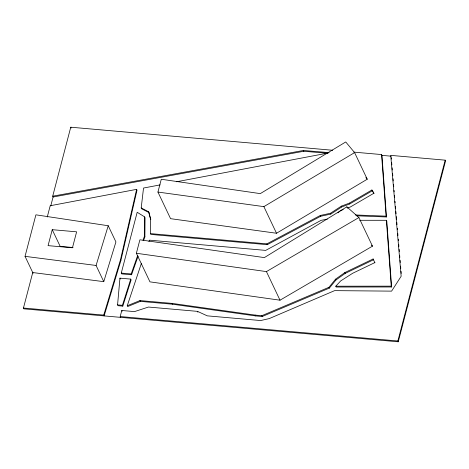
<?xml version="1.0" encoding="UTF-8"?>
<svg xmlns="http://www.w3.org/2000/svg" width="469" height="469" viewBox="0 0 469 469"><rect width="100%" height="100%" fill="white"/><g stroke="black" fill="none" stroke-linecap="round" stroke-linejoin="round"><path stroke-width="0.7" d="M150.402 233.609L266.896 243.862L320.292 215.464L330.44 213.272L341.309 206.167L349.364 203.13L371.894 189.992L372.275 190.801L349.745 203.939L341.69 206.976L330.821 214.081L320.673 216.268L267.277 244.666L150.784 234.412L150.402 233.609L150.414 218.689L148.579 211.771L141.204 207.937L143.526 188.04L160.07 184.903M143.039 240.21L144.493 236.077L144.663 216.907L137.183 212.281L121.278 273.087L121.659 273.89L131.566 274.764L138.097 256.168M143.661 240.321L144.874 236.88L145.044 217.71L144.663 216.907M117.572 304.891L119.947 278.158L130.734 279.108L131.115 279.917L122.796 306.122L117.954 305.694L117.572 304.891L122.415 305.319L122.796 306.122M136.626 189.353L137.012 190.156L120.855 260.594L104.118 315.901L103.731 315.098L120.474 259.785L136.626 189.353L50.206 205.744L47.269 216.983M33.117 273.345L25.045 256.344L35.902 214.825L108.233 225.747L115.925 241.945L103.772 281.658L32.736 272.542L23.45 308.033L23.831 308.837L398.245 341.795L445.55 160.967L445.169 160.163L390.724 155.368L401.153 276.264L391.603 291.132L334.62 290.639L269.27 318.586L260.641 320.55L207.269 315.848L197.513 311.369L148.468 307.048L134.486 311.604L121.782 310.484L120.193 316.546L120.58 317.355M50.769 205.868L53.091 196.998L52.71 196.189L70.755 127.205L332.679 150.262M52.247 229.681L48.073 245.639L72.455 247.784L76.629 231.827L52.247 229.681L60.179 246.383L73.088 247.521M136.373 253.26L139.897 239.8L264.346 257.604L346.861 206.829L358.896 217.557L372.48 246.155L280.011 300.195L149.957 281.857L136.373 253.26L266.433 271.598L358.896 217.557M157.936 192.061L161.283 179.258L260.283 193.621L345.735 141.96L354.611 152.607L367.245 179.222L276.517 233.251L170.575 218.671L157.936 192.061L263.877 206.636L354.611 152.607M398.245 341.795L397.864 340.992L445.169 160.163M103.772 281.658L96.081 265.46L108.233 225.747M122.415 305.319L130.734 279.108M127.251 305.741L139.979 300.576L172.146 303.408L255.218 315.109L261.837 315.69L328.98 287.292L335.552 279.178L344.832 272.577L373.095 258.982L373.476 259.785L345.213 273.386L335.933 279.987L329.361 288.101L262.218 316.499L255.599 315.913L172.528 304.211L140.36 301.379L127.638 306.55L127.251 305.741L141.404 263.314M148.96 241.523L149.435 240.163L265.689 250.393L321.06 220.348L327.315 219.17M131.566 274.764L131.185 273.96L137.716 255.359M359.659 220.295L386.397 220.301L386.778 221.104L391.621 286.975L336.156 287.022L335.775 286.213L340.705 280.908L352.682 273.269L374.848 262.605M337.967 212.838L340.676 210.528L343.261 209.579M347.787 207.914L350.372 206.97L373.94 193.222L371.894 189.992M176.614 181.761L328.417 152.964M52.71 196.189L303.425 150.461L329.138 152.63M53.091 196.998L303.806 151.264L327.38 153.252M335.775 286.213L391.24 286.166L391.621 286.975M355.361 214.966L386.093 216.162L386.474 216.965L356.475 215.799M353.843 152.126L381.567 154.565L381.948 155.368L386.474 216.965M381.948 155.368L391.105 156.177M121.278 273.087L131.185 273.96M23.45 308.033L103.731 315.098M120.193 316.546L397.864 340.992M25.045 256.344L96.081 265.46M150.414 218.689L150.795 219.498L148.966 212.574L141.591 208.74L141.204 207.937M371.43 245.223L372.48 246.155M365.843 177.54L367.245 179.222M372.275 190.801L373.981 193.492M373.095 258.982L374.942 262.81M349.364 203.13L349.745 203.939M346.861 206.829L347.476 208.125M341.309 206.167L341.69 206.976M303.425 150.461L303.806 151.264M330.44 213.272L330.821 214.081M320.292 215.464L320.673 216.268M344.832 272.577L345.213 273.386M335.552 279.178L335.933 279.987M328.98 287.292L329.361 288.101M263.877 206.636L276.517 233.251M266.896 243.862L267.277 244.666M266.433 271.598L280.011 300.195M261.837 315.69L262.218 316.499M255.218 315.109L255.599 315.913M197.513 311.369L197.895 312.172M148.579 211.771L148.966 212.574M144.493 236.077L144.874 236.88M172.146 303.408L172.528 304.211M70.755 127.205L71.136 128.008M139.979 300.576L140.36 301.379M120.474 259.785L120.855 260.594M119.947 278.158L120.334 278.967M121.782 310.484L122.163 311.287M391.228 157.631L391.357 159.091M391.668 162.731L391.855 164.912M392.107 167.826L392.295 170.013M392.612 173.653L392.799 175.84M393.051 178.753L393.239 180.934M393.555 184.581L393.743 186.762M394.06 190.402L394.183 191.862M394.499 195.503L394.687 197.689M394.998 201.33L395.127 202.784M395.437 206.424L395.631 208.611M395.877 211.525L396.071 213.712M396.317 216.625L396.569 219.539M396.821 222.447L397.009 224.633M397.325 228.274L397.448 229.734M397.765 233.374L397.952 235.561M398.269 239.202L398.392 240.656M398.709 244.296L398.896 246.483M399.148 249.397L399.336 251.583M399.652 255.224L399.84 257.405M400.092 260.318L400.28 262.505M400.59 266.146L400.778 268.332M401.03 271.246L401.218 273.427M381.567 154.565L386.093 216.162M386.397 220.301L391.24 286.166"/></g></svg>
